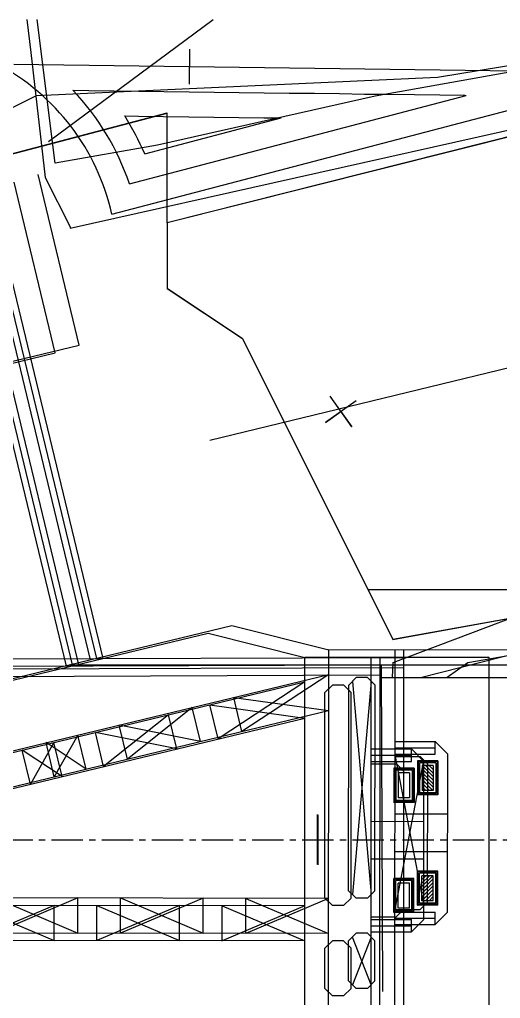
# Model space of a CAD drawing. Extents: x -299 to 346, y -14 to 200.
# Drawn here: x 111.8 to 130.98, y 91.65 to 130.7 of the extents above; entities that cross this region are included whole.
import ezdxf

# ---------------------------------------------------------------- set-up
doc = ezdxf.new("R2010")
doc.units = 0
doc.linetypes.add('A-CENTR01', pattern=[2, 1.25, -0.25, 0.25, -0.25])
doc.layers.add('TT-BASE', color=253, linetype='Continuous')
doc.layers.add('TT-CNTL', color=1, linetype='A-CENTR01')

msp = doc.modelspace()

# ---------------------------------------------------------------- linework, layer by layer
at = {"layer": 'TT-BASE'}
for p, q in [((112.097, 130.696, 86.661), (112.253, 129.383, 86.661)), ((112.097, 130.696, 0.133), (112.253, 129.383, 0.133)), ((113.223, 124.966, -3.238), (112.5, 130.696, -3.238)), ((113.223, 124.966, 83.29), (112.5, 130.696, 83.29)), ((112.953, 125.832, -1.858), (119.519, 130.696, -1.858)), ((112.953, 125.832, 84.67), (119.519, 130.696, 84.67)), ((149.842, 130.697, -349.133), (117.695, 122.593, -349.133)), ((112.253, 129.383, 0.133), (112.819, 124.404, 0.133)), ((112.253, 129.383, 86.661), (112.819, 124.404, 86.661)), ((115.483, 122.93, -349.133), (139.67, 129.282, -349.133)), ((115.483, 122.93, -435.661), (139.67, 129.282, -435.661)), ((115.483, 122.93, -168.606), (139.67, 129.282, -168.606)), ((118.584, 129.521, -349.133), (118.566, 128.121, -349.133)), ((118.584, 129.521, -165.872), (118.566, 128.121, -165.872)), ((136.618, 129.53, -3.238), (125.98, 127.639, -3.238)), ((136.618, 129.53, 83.29), (125.98, 127.639, 83.29)), ((111.576, 128.913, -349.133), (112.576, 128.9, -349.133)), ((111.576, 128.913, -165.872), (112.576, 128.9, -165.872)), ((112.576, 128.9, -349.133), (113.576, 128.887, -349.133)), ((112.576, 128.9, -165.872), (113.576, 128.887, -165.872)), ((113.576, 128.887, -349.133), (114.576, 128.874, -349.133)), ((113.576, 128.887, -165.872), (114.576, 128.874, -165.872)), ((114.576, 128.874, -349.133), (115.576, 128.86, -349.133)), ((114.576, 128.874, -165.872), (115.576, 128.86, -165.872)), ((115.576, 128.86, -349.133), (116.575, 128.847, -349.133)), ((115.576, 128.86, -165.872), (116.575, 128.847, -165.872)), ((116.575, 128.847, -349.133), (117.575, 128.834, -349.133)), ((116.575, 128.847, -165.872), (117.575, 128.834, -165.872)), ((128.47, 128.401, -2.023), (133.301, 129.187, -2.023)), ((128.47, 128.401, 84.505), (133.301, 129.187, 84.505)), ((128.47, 128.401, 84.505), (133.301, 129.187, 84.505)), ((117.575, 128.834, -349.133), (118.575, 128.821, -349.133)), ((117.575, 128.834, -165.872), (118.575, 128.821, -165.872)), ((142.048, 128.722, -140.078), (117.695, 122.583, -140.078)), ((118.575, 128.821, -349.133), (119.575, 128.808, -349.133)), ((118.575, 128.821, -165.872), (119.575, 128.808, -165.872)), ((119.575, 128.808, -349.133), (120.575, 128.794, -349.133)), ((119.575, 128.808, -165.872), (120.575, 128.794, -165.872)), ((120.575, 128.794, -349.133), (121.575, 128.781, -349.133)), ((120.575, 128.794, -165.872), (121.575, 128.781, -165.872)), ((121.575, 128.781, -349.133), (122.575, 128.768, -349.133)), ((121.575, 128.781, -165.872), (122.575, 128.768, -165.872)), ((122.575, 128.768, -349.133), (123.575, 128.755, -349.133)), ((122.575, 128.768, -165.872), (123.575, 128.755, -165.872)), ((123.575, 128.755, -349.133), (124.575, 128.742, -349.133)), ((123.575, 128.755, -165.872), (124.575, 128.742, -165.872)), ((124.575, 128.742, -349.133), (125.575, 128.728, -349.133)), ((124.575, 128.742, -165.872), (125.575, 128.728, -165.872)), ((125.575, 128.728, -349.133), (126.574, 128.715, -349.133)), ((125.575, 128.728, -165.872), (126.574, 128.715, -165.872)), ((126.574, 128.715, -349.133), (127.574, 128.702, -349.133)), ((126.574, 128.715, -165.872), (127.574, 128.702, -165.872)), ((127.574, 128.702, -349.133), (128.574, 128.689, -349.133)), ((127.574, 128.702, -165.872), (128.574, 128.689, -165.872)), ((128.574, 128.689, -349.133), (129.574, 128.676, -349.133)), ((128.574, 128.689, -165.872), (129.574, 128.676, -165.872)), ((129.574, 128.676, -349.133), (130.574, 128.662, -349.133)), ((129.574, 128.676, -165.872), (130.574, 128.662, -165.872)), ((130.574, 128.662, -349.133), (131.554, 128.649, -349.133)), ((130.574, 128.662, -165.872), (131.554, 128.649, -165.872)), ((112.474, 127.668, -2.023), (128.47, 128.401, -2.023)), ((112.474, 127.668, 84.505), (128.47, 128.401, 84.505)), ((112.474, 127.668, 84.505), (128.47, 128.401, 84.505)), ((113.931, 127.882, -435.661), (114.562, 127.874, -435.661)), ((113.931, 127.882, -349.133), (114.562, 127.874, -349.133)), ((113.931, 127.882, -165.872), (114.562, 127.874, -165.872)), ((114.562, 127.874, -435.661), (115.562, 127.861, -435.661)), ((114.562, 127.874, -349.133), (115.562, 127.861, -349.133)), ((114.562, 127.874, -165.872), (115.562, 127.861, -165.872)), ((115.562, 127.861, -435.661), (116.562, 127.847, -435.661)), ((115.562, 127.861, -349.133), (116.562, 127.847, -349.133)), ((115.562, 127.861, -165.872), (116.562, 127.847, -165.872)), ((116.182, 124.148, -349.133), (129.614, 127.675, -349.133)), ((116.182, 124.148, -435.661), (129.614, 127.675, -435.661)), ((116.182, 124.148, -168.606), (129.614, 127.675, -168.606)), ((116.562, 127.847, -435.661), (117.562, 127.834, -435.661)), ((116.562, 127.847, -349.133), (117.562, 127.834, -349.133)), ((116.562, 127.847, -165.872), (117.562, 127.834, -165.872)), ((117.562, 127.834, -435.661), (118.562, 127.821, -435.661)), ((117.562, 127.834, -349.133), (118.562, 127.821, -349.133)), ((117.562, 127.834, -165.872), (118.562, 127.821, -165.872)), ((118.562, 127.821, -435.661), (119.562, 127.808, -435.661)), ((118.562, 127.821, -349.133), (119.562, 127.808, -349.133)), ((118.562, 127.821, -165.872), (119.562, 127.808, -165.872)), ((119.562, 127.808, -435.661), (120.562, 127.794, -435.661)), ((119.562, 127.808, -349.133), (120.562, 127.794, -349.133)), ((119.562, 127.808, -165.872), (120.562, 127.794, -165.872)), ((120.562, 127.794, -435.661), (121.562, 127.781, -435.661)), ((120.562, 127.794, -349.133), (121.562, 127.781, -349.133)), ((120.562, 127.794, -165.872), (121.562, 127.781, -165.872)), ((121.562, 127.781, -435.661), (122.562, 127.768, -435.661)), ((121.562, 127.781, -349.133), (122.562, 127.768, -349.133)), ((121.562, 127.781, -165.872), (122.562, 127.768, -165.872)), ((122.562, 127.768, -435.661), (123.562, 127.755, -435.661)), ((122.562, 127.768, -349.133), (123.562, 127.755, -349.133)), ((122.562, 127.768, -165.872), (123.562, 127.755, -165.872)), ((123.562, 127.755, -435.661), (124.561, 127.742, -435.661)), ((123.562, 127.755, -349.133), (124.561, 127.742, -349.133)), ((123.562, 127.755, -165.872), (124.561, 127.742, -165.872)), ((124.561, 127.742, -435.661), (125.561, 127.728, -435.661)), ((124.561, 127.742, -349.133), (125.561, 127.728, -349.133)), ((124.561, 127.742, -165.872), (125.561, 127.728, -165.872)), ((125.561, 127.728, -435.661), (126.561, 127.715, -435.661)), ((125.561, 127.728, -349.133), (126.561, 127.715, -349.133)), ((125.561, 127.728, -165.872), (126.561, 127.715, -165.872)), ((126.561, 127.715, -435.661), (127.561, 127.702, -435.661)), ((126.561, 127.715, -349.133), (127.561, 127.702, -349.133)), ((126.561, 127.715, -165.872), (127.561, 127.702, -165.872)), ((127.561, 127.702, -435.661), (128.561, 127.689, -435.661)), ((127.561, 127.702, -349.133), (128.561, 127.689, -349.133)), ((127.561, 127.702, -165.872), (128.561, 127.689, -165.872)), ((128.561, 127.689, -435.661), (129.561, 127.676, -435.661)), ((128.561, 127.689, -349.133), (129.561, 127.676, -349.133)), ((128.561, 127.689, -165.872), (129.561, 127.676, -165.872)), ((129.561, 127.676, -435.661), (129.614, 127.675, -435.661)), ((129.561, 127.676, -349.133), (129.614, 127.675, -349.133)), ((129.561, 127.676, -165.872), (129.614, 127.675, -165.872)), ((111.049, 126.951, -2.023), (112.474, 127.668, -2.023)), ((111.049, 126.951, 84.505), (112.474, 127.668, 84.505)), ((111.049, 126.951, 84.505), (112.474, 127.668, 84.505)), ((113.82, 122.379, 0.133), (135.799, 127.29, 0.133)), ((113.82, 122.379, 86.661), (135.799, 127.29, 86.661)), ((125.98, 127.639, -3.238), (117.306, 125.69, -3.238)), ((125.98, 127.639, 83.29), (117.306, 125.69, 83.29)), ((60.695, 111.979, -349.133), (117.695, 126.979, -349.133)), ((60.695, 111.97, -140.078), (117.695, 126.97, -140.078)), ((117.695, 122.593, -349.133), (117.695, 126.979, -349.133)), ((117.695, 122.583, -140.078), (117.695, 126.97, -140.078)), ((115.996, 126.855, -435.661), (116.549, 126.847, -435.661)), ((115.996, 126.855, -349.133), (116.549, 126.847, -349.133)), ((115.996, 126.855, -165.872), (116.549, 126.847, -165.872)), ((116.549, 126.847, -435.661), (117.549, 126.834, -435.661)), ((116.549, 126.847, -349.133), (117.549, 126.834, -349.133)), ((116.549, 126.847, -165.872), (117.549, 126.834, -165.872)), ((116.795, 125.343, -349.133), (122.239, 126.772, -349.133)), ((116.795, 125.343, -435.661), (122.239, 126.772, -435.661)), ((116.795, 125.343, -168.606), (122.239, 126.772, -168.606)), ((117.549, 126.834, -435.661), (118.549, 126.821, -435.661)), ((117.549, 126.834, -349.133), (118.549, 126.821, -349.133)), ((117.549, 126.834, -165.872), (118.549, 126.821, -165.872)), ((118.549, 126.821, -435.661), (119.549, 126.808, -435.661)), ((118.549, 126.821, -349.133), (119.549, 126.808, -349.133)), ((118.549, 126.821, -165.872), (119.549, 126.808, -165.872)), ((119.549, 126.808, -435.661), (120.549, 126.795, -435.661)), ((119.549, 126.808, -349.133), (120.549, 126.795, -349.133)), ((119.549, 126.808, -165.872), (120.549, 126.795, -165.872)), ((120.549, 126.795, -435.661), (121.549, 126.781, -435.661)), ((120.549, 126.795, -349.133), (121.549, 126.781, -349.133)), ((120.549, 126.795, -165.872), (121.549, 126.781, -165.872)), ((121.549, 126.781, -435.661), (122.239, 126.772, -435.661)), ((121.549, 126.781, -349.133), (122.239, 126.772, -349.133)), ((121.549, 126.781, -165.872), (122.239, 126.772, -165.872)), ((117.306, 125.69, -3.238), (113.223, 124.966, -3.238)), ((117.306, 125.69, 83.29), (113.223, 124.966, 83.29)), ((113.227, 117.407, -435.661), (111.583, 124.211, -435.661)), ((113.227, 117.407, -435.661), (111.583, 124.211, -435.661)), ((114.182, 117.706, -349.133), (112.541, 124.511, -349.133)), ((114.182, 117.706, -349.133), (112.541, 124.511, -349.133)), ((112.819, 124.404, 0.133), (113.823, 122.432, 0.133)), ((112.819, 124.404, 86.661), (113.823, 122.432, 86.661)), ((113.823, 122.432, 0.133), (113.82, 122.379, 0.133)), ((113.823, 122.432, 86.661), (113.82, 122.379, 86.661)), ((117.695, 122.593, -349.133), (117.695, 119.979, -349.133)), ((117.695, 122.583, -140.078), (117.695, 119.97, -140.078)), ((119.398, 113.923, 85.36), (151.973, 121.843, 85.36)), ((115.138, 105.211, -349.133), (111.253, 121.32, -349.133)), ((115.138, 105.211, -349.133), (111.253, 121.32, -349.133)), ((113.93, 104.911, -435.661), (110.112, 120.718, -435.661)), ((114.187, 104.912, -435.661), (110.296, 121.02, -435.661)), ((114.187, 104.912, -435.661), (110.296, 121.02, -435.661)), ((114.624, 105.209, -349.133), (110.884, 120.717, -349.133)), ((114.881, 105.21, -349.133), (111.069, 121.019, -349.133)), ((119.398, 113.923, -1.168), (147.692, 120.802, -1.168)), ((113.673, 104.91, -435.661), (109.928, 120.416, -435.661)), ((117.695, 119.979, -349.133), (120.695, 117.979, -349.133)), ((117.695, 119.97, -140.078), (120.695, 117.97, -140.078)), ((120.695, 117.979, -349.133), (126.695, 105.979, -349.133)), ((120.695, 117.97, -140.078), (126.695, 105.97, -140.078)), ((-0.921, 89.947, -349.133), (114.182, 117.706, -349.133)), ((-0.921, 89.839, -435.661), (113.227, 117.407, -435.661)), ((-0.921, 89.839, -435.661), (113.227, 117.407, -435.661)), ((125.056, 114.449, -1.28), (124.186, 115.671, -1.28)), ((125.056, 114.449, 85.248), (124.186, 115.671, 85.248)), ((125.232, 115.495, -1.28), (124.01, 114.625, -1.28)), ((125.232, 115.495, 85.248), (124.01, 114.625, 85.248)), ((124.01, 114.625, -1.28), (124.621, 115.06, -1.28)), ((124.01, 114.625, 85.248), (124.621, 115.06, 85.248)), ((124.621, 115.06, -1.28), (125.056, 114.449, -1.28)), ((124.621, 115.06, 85.248), (125.056, 114.449, 85.248)), ((125.695, 107.97, -140.078), (156.835, 107.969, -140.078)), ((125.699, 107.971, -349.133), (236.768, 107.953, -349.133)), ((126.695, 105.979, -349.133), (137.639, 107.969, -349.133)), ((126.695, 105.97, -140.078), (137.639, 107.959, -140.078)), ((126.708, 105.049, -1.513), (131.6, 106.895, -1.513)), ((126.708, 105.049, 85.015), (131.6, 106.895, 85.015)), ((127.79, 104.455, -2.017), (136.804, 106.757, -2.017)), ((127.79, 104.455, 84.511), (136.804, 106.757, 84.511)), ((-0.921, 77.294, -349.133), (120.274, 106.523, -349.133)), ((-0.921, 77.294, -349.133), (120.274, 106.523, -349.133)), ((-0.921, 77.185, -435.661), (119.322, 106.225, -435.661)), ((-0.921, 77.185, -435.661), (119.322, 106.225, -435.661)), ((119.322, 106.225, -435.661), (123.182, 105.255, -435.661)), ((119.322, 106.225, -435.661), (123.182, 105.255, -435.661)), ((120.274, 106.523, -349.133), (124.134, 105.551, -349.133)), ((120.274, 106.523, -349.133), (124.134, 105.551, -349.133)), ((124.126, 90.951, -349.133), (124.134, 105.551, -349.133)), ((124.126, 90.951, -349.133), (124.134, 105.551, -349.133)), ((131.484, 105.547, -349.133), (124.134, 105.551, -349.133)), ((131.484, 105.547, -349.133), (124.134, 105.551, -349.133)), ((126.776, 90.949, -349.133), (126.784, 105.549, -349.133)), ((126.776, 90.949, -349.133), (126.784, 105.549, -349.133)), ((127.126, 90.949, -349.133), (127.134, 105.549, -349.133)), ((127.126, 90.949, -349.133), (127.134, 105.549, -349.133)), ((44.825, 104.978, -349.133), (127.134, 105.251, -349.133)), ((123.179, 90.655, -435.661), (123.182, 105.255, -435.661)), ((123.179, 90.655, -435.661), (123.182, 105.255, -435.661)), ((130.532, 105.253, -435.661), (123.182, 105.255, -435.661)), ((130.532, 105.253, -435.661), (123.182, 105.255, -435.661)), ((125.829, 90.654, -435.661), (125.832, 105.254, -435.661)), ((125.829, 90.654, -435.661), (125.832, 105.254, -435.661)), ((126.179, 90.654, -435.661), (126.182, 105.254, -435.661)), ((126.179, 90.654, -435.661), (126.182, 105.254, -435.661)), ((126.674, 104.454, 85.015), (126.708, 105.049, 85.015)), ((126.674, 104.454, -1.513), (126.708, 105.049, -1.513)), ((129.686, 105.038, -2.023), (128.855, 104.454, -2.023)), ((129.686, 105.038, 84.505), (128.855, 104.454, 84.505)), ((129.686, 105.038, 84.505), (128.855, 104.454, 84.505)), ((131.296, 105.317, -2.023), (129.686, 105.038, -2.023)), ((131.296, 105.317, 84.505), (129.686, 105.038, 84.505)), ((131.296, 105.317, 84.505), (129.686, 105.038, 84.505)), ((130.529, 90.653, -435.661), (130.532, 105.253, -435.661)), ((130.529, 90.653, -435.661), (130.532, 105.253, -435.661)), ((43.874, 104.656, -435.661), (126.182, 104.955, -435.661)), ((44.827, 104.578, -349.133), (127.135, 104.851, -349.133)), ((113.811, 104.957, -349.133), (183.769, 104.957, -349.133)), ((126.289, 91.924, -412.652), (126.242, 104.924, -412.652)), ((126.265, 104.954, -140.078), (158.982, 104.955, -140.078)), ((-0.921, 74.414, -349.133), (124.133, 104.573, -349.133)), ((-0.921, 74.414, -349.133), (124.133, 104.573, -349.133)), ((-0.921, 74.304, -435.661), (123.182, 104.277, -435.661)), ((-0.921, 74.304, -435.661), (123.182, 104.277, -435.661)), ((43.876, 104.256, -435.661), (126.184, 104.555, -435.661)), ((123.182, 104.277, -435.661), (119.725, 102.002, -435.661)), ((123.182, 104.277, -435.661), (119.725, 102.002, -435.661)), ((124.133, 104.573, -349.133), (120.675, 102.299, -349.133)), ((124.133, 104.573, -349.133), (120.675, 102.299, -349.133)), ((124.933, 104.15, -349.133), (125.233, 104.45, -349.133)), ((124.933, 104.15, -349.133), (125.233, 104.45, -349.133)), ((125.833, 104.3, -349.133), (125.078, 95.8, -349.133)), ((125.833, 104.3, -349.133), (125.078, 95.8, -349.133)), ((125.083, 104.3, -349.133), (125.828, 95.8, -349.133)), ((125.083, 104.3, -349.133), (125.828, 95.8, -349.133)), ((125.683, 104.45, -349.133), (125.233, 104.45, -349.133)), ((125.683, 104.45, -349.133), (125.233, 104.45, -349.133)), ((125.983, 104.15, -349.133), (125.683, 104.45, -349.133)), ((125.983, 104.15, -349.133), (125.683, 104.45, -349.133)), ((126.265, 104.454, -140.078), (159.338, 104.455, -140.078)), ((123.982, 103.854, -435.661), (124.282, 104.154, -435.661)), ((123.982, 103.854, -435.661), (124.282, 104.154, -435.661)), ((124.732, 104.154, -435.661), (124.282, 104.154, -435.661)), ((124.732, 104.154, -435.661), (124.282, 104.154, -435.661)), ((125.032, 103.854, -435.661), (124.732, 104.154, -435.661)), ((125.032, 103.854, -435.661), (124.732, 104.154, -435.661)), ((124.928, 95.95, -349.133), (124.933, 104.15, -349.133)), ((124.928, 95.95, -349.133), (124.933, 104.15, -349.133)), ((125.978, 95.95, -349.133), (125.983, 104.15, -349.133)), ((125.978, 95.95, -349.133), (125.983, 104.15, -349.133)), ((120.347, 103.66, -349.133), (124.132, 103.133, -349.133)), ((120.347, 103.66, -349.133), (124.132, 103.133, -349.133)), ((120.675, 102.299, -349.133), (120.347, 103.66, -349.133)), ((123.98, 95.654, -435.661), (123.982, 103.854, -435.661)), ((123.98, 95.654, -435.661), (123.982, 103.854, -435.661)), ((125.03, 95.654, -435.661), (125.032, 103.854, -435.661)), ((125.03, 95.654, -435.661), (125.032, 103.854, -435.661)), ((75.022, 91.289, -349.133), (124.132, 103.133, -349.133)), ((75.022, 91.289, -349.133), (124.132, 103.133, -349.133)), ((118.694, 103.262, -349.133), (116.106, 101.197, -349.133)), ((118.694, 103.262, -349.133), (116.106, 101.197, -349.133)), ((119.023, 101.901, -349.133), (118.694, 103.262, -349.133)), ((119.023, 101.901, -349.133), (118.694, 103.262, -349.133)), ((119.023, 101.901, -349.133), (118.694, 103.262, -349.133)), ((119.023, 101.901, -349.133), (118.694, 103.262, -349.133)), ((119.725, 102.002, -435.661), (119.396, 103.363, -435.661)), ((119.396, 103.363, -435.661), (123.182, 102.837, -435.661)), ((119.396, 103.363, -435.661), (123.182, 102.837, -435.661)), ((74.076, 90.977, -435.661), (123.182, 102.837, -435.661)), ((74.076, 90.977, -435.661), (123.182, 102.837, -435.661)), ((117.744, 102.964, -435.661), (115.156, 100.898, -435.661)), ((117.744, 102.964, -435.661), (115.156, 100.898, -435.661)), ((118.072, 101.603, -435.661), (117.744, 102.964, -435.661)), ((118.072, 101.603, -435.661), (117.744, 102.964, -435.661)), ((118.072, 101.603, -435.661), (117.744, 102.964, -435.661)), ((118.072, 101.603, -435.661), (117.744, 102.964, -435.661)), ((119.023, 101.901, -349.133), (115.778, 102.558, -349.133)), ((119.023, 101.901, -349.133), (115.778, 102.558, -349.133)), ((116.106, 101.197, -349.133), (115.778, 102.558, -349.133)), ((114.125, 102.16, -349.133), (113.19, 100.494, -349.133)), ((114.125, 102.16, -349.133), (113.19, 100.494, -349.133)), ((114.454, 100.799, -349.133), (114.125, 102.16, -349.133)), ((114.454, 100.799, -349.133), (114.125, 102.16, -349.133)), ((115.156, 100.898, -435.661), (114.827, 102.259, -435.661)), ((118.072, 101.603, -435.661), (114.827, 102.259, -435.661)), ((118.072, 101.603, -435.661), (114.827, 102.259, -435.661)), ((112.24, 100.194, -435.661), (111.911, 101.555, -435.661)), ((112.24, 100.194, -435.661), (111.911, 101.555, -435.661)), ((113.504, 100.499, -435.661), (111.911, 101.555, -435.661)), ((113.504, 100.499, -435.661), (111.911, 101.555, -435.661)), ((113.175, 101.86, -435.661), (112.24, 100.194, -435.661)), ((113.175, 101.86, -435.661), (112.24, 100.194, -435.661)), ((114.454, 100.799, -349.133), (112.862, 101.855, -349.133)), ((114.454, 100.799, -349.133), (112.862, 101.855, -349.133)), ((113.19, 100.494, -349.133), (112.862, 101.855, -349.133)), ((113.19, 100.494, -349.133), (112.862, 101.855, -349.133)), ((113.504, 100.499, -435.661), (113.175, 101.86, -435.661)), ((113.504, 100.499, -435.661), (113.175, 101.86, -435.661)), ((125.831, 101.604, -435.661), (127.431, 101.604, -435.661)), ((125.831, 101.604, -435.661), (127.431, 101.604, -435.661)), ((126.782, 101.899, -349.133), (128.382, 101.899, -349.133)), ((126.782, 101.899, -349.133), (128.382, 101.899, -349.133)), ((126.782, 101.649, -349.133), (128.382, 101.649, -349.133)), ((126.782, 101.649, -349.133), (128.382, 101.649, -349.133)), ((127.931, 101.103, -435.661), (127.431, 101.604, -435.661)), ((127.431, 101.104, -435.661), (127.431, 101.604, -435.661)), ((127.931, 101.103, -435.661), (127.431, 101.604, -435.661)), ((127.431, 101.104, -435.661), (127.431, 101.604, -435.661)), ((128.382, 101.399, -349.133), (128.382, 101.899, -349.133)), ((128.882, 101.398, -349.133), (128.382, 101.899, -349.133)), ((128.382, 101.399, -349.133), (128.382, 101.899, -349.133)), ((128.882, 101.398, -349.133), (128.382, 101.899, -349.133)), ((125.831, 101.354, -435.661), (127.431, 101.354, -435.661)), ((125.831, 101.354, -435.661), (127.431, 101.354, -435.661)), ((126.778, 95.199, -349.133), (127.931, 101.149, -349.133)), ((126.778, 95.199, -349.133), (127.931, 101.149, -349.133)), ((126.781, 101.299, -349.133), (127.928, 95.349, -349.133)), ((126.781, 101.299, -349.133), (127.928, 95.349, -349.133)), ((126.781, 101.299, -349.133), (127.781, 101.299, -349.133)), ((126.781, 101.299, -349.133), (127.781, 101.299, -349.133)), ((126.782, 101.399, -349.133), (128.382, 101.399, -349.133)), ((126.782, 101.399, -349.133), (128.382, 101.399, -349.133)), ((127.676, 101.129, -349.133), (127.703, 101.129, -349.133)), ((127.676, 101.129, -349.133), (127.706, 101.099, -349.133)), ((127.676, 101.129, -349.133), (127.676, 99.769, -349.133)), ((128.486, 101.129, -349.133), (127.676, 101.129, -349.133)), ((127.676, 101.129, -349.133), (127.703, 101.129, -349.133)), ((127.676, 101.129, -349.133), (127.706, 101.099, -349.133)), ((127.676, 101.129, -349.133), (127.676, 99.769, -349.133)), ((128.486, 101.129, -349.133), (127.676, 101.129, -349.133)), ((128.081, 100.999, -349.133), (127.781, 101.299, -349.133)), ((128.081, 100.999, -349.133), (127.781, 101.299, -349.133)), ((128.486, 101.129, -349.133), (128.456, 101.099, -349.133)), ((128.486, 101.129, -349.133), (128.456, 101.099, -349.133)), ((128.486, 101.129, -349.133), (128.486, 99.769, -349.133)), ((128.486, 101.129, -349.133), (128.486, 99.769, -349.133)), ((128.878, 95.098, -349.133), (128.882, 101.398, -349.133)), ((128.878, 95.098, -349.133), (128.882, 101.398, -349.133)), ((125.831, 101.104, -435.661), (127.431, 101.104, -435.661)), ((125.831, 101.104, -435.661), (127.431, 101.104, -435.661)), ((125.831, 101.004, -435.661), (126.831, 101.004, -435.661)), ((125.831, 101.004, -435.661), (126.831, 101.004, -435.661)), ((127.536, 100.834, -435.661), (126.726, 100.834, -435.661)), ((126.726, 100.834, -435.661), (126.726, 99.474, -435.661)), ((126.726, 100.834, -435.661), (126.756, 100.804, -435.661)), ((126.726, 100.834, -435.661), (126.753, 100.834, -435.661)), ((127.536, 100.834, -435.661), (126.726, 100.834, -435.661)), ((126.726, 100.834, -435.661), (126.726, 99.474, -435.661)), ((126.726, 100.834, -435.661), (126.756, 100.804, -435.661)), ((126.726, 100.834, -435.661), (126.753, 100.834, -435.661)), ((127.506, 100.804, -435.661), (126.756, 100.804, -435.661)), ((126.756, 100.804, -435.661), (126.756, 99.504, -435.661)), ((127.506, 100.804, -435.661), (126.756, 100.804, -435.661)), ((126.756, 100.804, -435.661), (126.756, 99.504, -435.661)), ((126.806, 100.754, -435.661), (126.806, 99.554, -435.661)), ((127.456, 100.754, -435.661), (126.806, 100.754, -435.661)), ((126.806, 100.754, -435.661), (126.806, 99.554, -435.661)), ((127.456, 100.754, -435.661), (126.806, 100.754, -435.661)), ((127.131, 100.704, -435.661), (126.831, 101.004, -435.661)), ((127.131, 100.704, -435.661), (126.831, 101.004, -435.661)), ((127.456, 100.754, -435.661), (127.456, 99.554, -435.661)), ((127.456, 100.754, -435.661), (127.456, 99.554, -435.661)), ((127.536, 100.834, -435.661), (127.506, 100.804, -435.661)), ((127.536, 100.834, -435.661), (127.506, 100.804, -435.661)), ((127.506, 100.804, -435.661), (127.506, 99.504, -435.661)), ((127.506, 100.804, -435.661), (127.506, 99.504, -435.661)), ((127.536, 100.834, -435.661), (127.536, 99.474, -435.661)), ((127.536, 100.834, -435.661), (127.536, 99.474, -435.661)), ((127.706, 101.099, -349.133), (127.706, 99.799, -349.133)), ((128.456, 101.099, -349.133), (127.706, 101.099, -349.133)), ((127.706, 101.099, -349.133), (127.706, 99.799, -349.133)), ((128.456, 101.099, -349.133), (127.706, 101.099, -349.133)), ((128.406, 101.049, -349.133), (127.756, 101.049, -349.133)), ((127.756, 101.049, -349.133), (127.756, 99.849, -349.133)), ((128.406, 101.049, -349.133), (127.756, 101.049, -349.133)), ((127.756, 101.049, -349.133), (127.756, 99.849, -349.133)), ((127.856, 100.949, -349.133), (128.306, 100.499, -349.133)), ((127.856, 100.949, -349.133), (128.306, 100.499, -349.133)), ((128.306, 100.949, -349.133), (127.856, 100.949, -349.133)), ((127.856, 100.949, -349.133), (127.856, 99.949, -349.133)), ((128.306, 100.949, -349.133), (127.856, 100.949, -349.133)), ((127.856, 100.949, -349.133), (127.856, 99.949, -349.133)), ((127.856, 100.807, -349.133), (128.306, 100.357, -349.133)), ((127.856, 100.807, -349.133), (128.306, 100.357, -349.133)), ((127.93, 94.803, -435.661), (127.931, 101.103, -435.661)), ((127.93, 94.803, -435.661), (127.931, 101.103, -435.661)), ((127.998, 100.949, -349.133), (128.306, 100.64, -349.133)), ((127.998, 100.949, -349.133), (128.306, 100.64, -349.133)), ((128.078, 95.499, -349.133), (128.081, 100.999, -349.133)), ((128.078, 95.499, -349.133), (128.081, 100.999, -349.133)), ((128.139, 100.949, -349.133), (128.306, 100.781, -349.133)), ((128.139, 100.949, -349.133), (128.306, 100.781, -349.133)), ((128.281, 100.949, -349.133), (128.306, 100.923, -349.133)), ((128.281, 100.949, -349.133), (128.306, 100.923, -349.133)), ((128.306, 100.949, -349.133), (128.306, 99.949, -349.133)), ((128.306, 100.949, -349.133), (128.306, 99.949, -349.133)), ((128.406, 101.049, -349.133), (128.406, 99.849, -349.133)), ((128.406, 101.049, -349.133), (128.406, 99.849, -349.133)), ((128.456, 101.099, -349.133), (128.456, 99.799, -349.133)), ((128.456, 101.099, -349.133), (128.456, 99.799, -349.133)), ((126.906, 100.654, -435.661), (126.906, 99.654, -435.661)), ((127.356, 100.654, -435.661), (126.906, 100.654, -435.661)), ((126.906, 100.654, -435.661), (126.906, 99.654, -435.661)), ((127.356, 100.654, -435.661), (126.906, 100.654, -435.661)), ((127.13, 95.204, -435.661), (127.131, 100.704, -435.661)), ((127.13, 95.204, -435.661), (127.131, 100.704, -435.661)), ((127.356, 100.654, -435.661), (127.356, 99.654, -435.661)), ((127.356, 100.654, -435.661), (127.356, 99.654, -435.661)), ((127.856, 100.666, -349.133), (128.306, 100.216, -349.133)), ((127.856, 100.666, -349.133), (128.306, 100.216, -349.133)), ((127.856, 100.525, -349.133), (128.306, 100.074, -349.133)), ((127.856, 100.525, -349.133), (128.306, 100.074, -349.133)), ((127.856, 100.383, -349.133), (128.29, 99.949, -349.133)), ((127.856, 100.383, -349.133), (128.29, 99.949, -349.133)), ((127.856, 100.242, -349.133), (128.149, 99.949, -349.133)), ((127.856, 100.242, -349.133), (128.149, 99.949, -349.133)), ((127.856, 100.1, -349.133), (128.007, 99.949, -349.133)), ((127.856, 100.1, -349.133), (128.007, 99.949, -349.133)), ((127.856, 99.959, -349.133), (127.866, 99.949, -349.133)), ((127.856, 99.959, -349.133), (127.866, 99.949, -349.133)), ((127.356, 99.654, -435.661), (126.906, 99.654, -435.661)), ((127.356, 99.654, -435.661), (126.906, 99.654, -435.661)), ((127.676, 99.769, -349.133), (127.706, 99.799, -349.133)), ((127.676, 99.769, -349.133), (127.706, 99.799, -349.133)), ((128.486, 99.769, -349.133), (127.676, 99.769, -349.133)), ((128.486, 99.769, -349.133), (127.676, 99.769, -349.133)), ((128.456, 99.799, -349.133), (127.706, 99.799, -349.133)), ((128.456, 99.799, -349.133), (127.706, 99.799, -349.133)), ((128.406, 99.849, -349.133), (127.756, 99.849, -349.133)), ((128.406, 99.849, -349.133), (127.756, 99.849, -349.133)), ((128.306, 99.949, -349.133), (127.856, 99.949, -349.133)), ((128.306, 99.949, -349.133), (127.856, 99.949, -349.133)), ((128.486, 99.769, -349.133), (128.456, 99.799, -349.133)), ((128.486, 99.769, -349.133), (128.456, 99.799, -349.133)), ((126.726, 99.474, -435.661), (126.756, 99.504, -435.661)), ((126.726, 99.474, -435.661), (126.756, 99.504, -435.661)), ((127.536, 99.474, -435.661), (126.726, 99.474, -435.661)), ((127.536, 99.474, -435.661), (126.726, 99.474, -435.661)), ((127.506, 99.504, -435.661), (126.756, 99.504, -435.661)), ((127.506, 99.504, -435.661), (126.756, 99.504, -435.661)), ((127.456, 99.554, -435.661), (126.806, 99.554, -435.661)), ((127.456, 99.554, -435.661), (126.806, 99.554, -435.661)), ((127.536, 99.474, -435.661), (127.506, 99.504, -435.661)), ((127.536, 99.474, -435.661), (127.506, 99.504, -435.661)), ((123.69, 96.989, 129.338), (123.69, 98.989, 129.338)), ((128.88, 98.998, -349.133), (126.78, 98.999, -349.133)), ((128.88, 98.998, -349.133), (126.78, 98.999, -349.133)), ((127.931, 98.703, -435.661), (125.831, 98.704, -435.661)), ((127.931, 98.703, -435.661), (125.831, 98.704, -435.661)), ((128.879, 97.498, -349.133), (126.779, 97.499, -349.133)), ((128.879, 97.498, -349.133), (126.779, 97.499, -349.133)), ((127.93, 97.203, -435.661), (125.83, 97.204, -435.661)), ((127.93, 97.203, -435.661), (125.83, 97.204, -435.661)), ((127.673, 95.369, -349.133), (127.674, 96.729, -349.133)), ((127.673, 95.369, -349.133), (127.674, 96.729, -349.133)), ((127.674, 96.729, -349.133), (127.704, 96.699, -349.133)), ((128.484, 96.729, -349.133), (127.674, 96.729, -349.133)), ((127.674, 96.729, -349.133), (127.704, 96.699, -349.133)), ((128.484, 96.729, -349.133), (127.674, 96.729, -349.133)), ((127.703, 95.399, -349.133), (127.704, 96.699, -349.133)), ((127.703, 95.399, -349.133), (127.704, 96.699, -349.133)), ((128.454, 96.699, -349.133), (127.704, 96.699, -349.133)), ((128.454, 96.699, -349.133), (127.704, 96.699, -349.133)), ((127.753, 95.449, -349.133), (127.754, 96.649, -349.133)), ((127.753, 95.449, -349.133), (127.754, 96.649, -349.133)), ((128.404, 96.649, -349.133), (127.754, 96.649, -349.133)), ((128.404, 96.649, -349.133), (127.754, 96.649, -349.133)), ((127.853, 95.549, -349.133), (127.854, 96.549, -349.133)), ((127.853, 95.549, -349.133), (127.854, 96.549, -349.133)), ((127.854, 96.539, -349.133), (127.864, 96.549, -349.133)), ((127.854, 96.115, -349.133), (128.288, 96.549, -349.133)), ((127.854, 96.256, -349.133), (128.147, 96.549, -349.133)), ((127.854, 96.397, -349.133), (128.005, 96.549, -349.133)), ((127.854, 96.539, -349.133), (127.864, 96.549, -349.133)), ((127.854, 96.115, -349.133), (128.288, 96.549, -349.133)), ((127.854, 96.256, -349.133), (128.147, 96.549, -349.133)), ((127.854, 96.397, -349.133), (128.005, 96.549, -349.133)), ((128.304, 96.549, -349.133), (127.854, 96.549, -349.133)), ((128.304, 96.549, -349.133), (127.854, 96.549, -349.133)), ((128.303, 95.549, -349.133), (128.304, 96.549, -349.133)), ((128.303, 95.549, -349.133), (128.304, 96.549, -349.133)), ((128.403, 95.449, -349.133), (128.404, 96.649, -349.133)), ((128.403, 95.449, -349.133), (128.404, 96.649, -349.133)), ((128.453, 95.399, -349.133), (128.454, 96.699, -349.133)), ((128.453, 95.399, -349.133), (128.454, 96.699, -349.133)), ((128.484, 96.729, -349.133), (128.454, 96.699, -349.133)), ((128.484, 96.729, -349.133), (128.454, 96.699, -349.133)), ((128.483, 95.369, -349.133), (128.484, 96.729, -349.133)), ((128.483, 95.369, -349.133), (128.484, 96.729, -349.133)), ((127.535, 96.434, -435.661), (126.725, 96.434, -435.661)), ((126.725, 96.434, -435.661), (126.755, 96.404, -435.661)), ((126.725, 95.074, -435.661), (126.725, 96.434, -435.661)), ((127.535, 96.434, -435.661), (126.725, 96.434, -435.661)), ((126.725, 96.434, -435.661), (126.755, 96.404, -435.661)), ((126.725, 95.074, -435.661), (126.725, 96.434, -435.661)), ((127.505, 96.404, -435.661), (126.755, 96.404, -435.661)), ((126.755, 95.104, -435.661), (126.755, 96.404, -435.661)), ((127.505, 96.404, -435.661), (126.755, 96.404, -435.661)), ((126.755, 95.104, -435.661), (126.755, 96.404, -435.661)), ((127.455, 96.354, -435.661), (126.805, 96.354, -435.661)), ((126.805, 95.154, -435.661), (126.805, 96.354, -435.661)), ((127.455, 96.354, -435.661), (126.805, 96.354, -435.661)), ((126.805, 95.154, -435.661), (126.805, 96.354, -435.661)), ((127.355, 96.254, -435.661), (126.905, 96.254, -435.661)), ((126.905, 95.254, -435.661), (126.905, 96.254, -435.661)), ((127.355, 96.254, -435.661), (126.905, 96.254, -435.661)), ((126.905, 95.254, -435.661), (126.905, 96.254, -435.661)), ((127.355, 95.254, -435.661), (127.355, 96.254, -435.661)), ((127.355, 95.254, -435.661), (127.355, 96.254, -435.661)), ((127.455, 95.154, -435.661), (127.455, 96.354, -435.661)), ((127.455, 95.154, -435.661), (127.455, 96.354, -435.661)), ((127.535, 96.434, -435.661), (127.505, 96.404, -435.661)), ((127.535, 96.434, -435.661), (127.505, 96.404, -435.661)), ((127.505, 95.104, -435.661), (127.505, 96.404, -435.661)), ((127.505, 95.104, -435.661), (127.505, 96.404, -435.661)), ((127.535, 95.074, -435.661), (127.535, 96.434, -435.661)), ((127.535, 95.074, -435.661), (127.535, 96.434, -435.661)), ((127.853, 95.973, -349.133), (128.304, 96.423, -349.133)), ((127.853, 95.973, -349.133), (128.304, 96.423, -349.133)), ((127.853, 95.832, -349.133), (128.304, 96.281, -349.133)), ((127.853, 95.832, -349.133), (128.304, 96.281, -349.133)), ((127.853, 95.69, -349.133), (128.304, 96.14, -349.133)), ((127.853, 95.69, -349.133), (128.304, 96.14, -349.133)), ((124.128, 95.645, -349.133), (93.223, 95.679, -349.133)), ((124.128, 95.645, -349.133), (93.223, 95.679, -349.133)), ((110.829, 95.662, -349.133), (114.129, 94.261, -349.133)), ((110.829, 95.662, -349.133), (114.129, 94.261, -349.133)), ((114.129, 95.661, -349.133), (110.829, 94.262, -349.133)), ((114.129, 95.661, -349.133), (110.829, 94.262, -349.133)), ((114.129, 94.261, -349.133), (114.129, 95.661, -349.133)), ((114.129, 94.261, -349.133), (114.129, 95.661, -349.133)), ((115.829, 94.26, -349.133), (115.829, 95.66, -349.133)), ((115.829, 94.26, -349.133), (115.829, 95.66, -349.133)), ((115.829, 95.659, -349.133), (119.127, 94.257, -349.133)), ((115.829, 95.659, -349.133), (119.127, 94.257, -349.133)), ((125.228, 95.65, -349.133), (124.928, 95.95, -349.133)), ((125.228, 95.65, -349.133), (124.928, 95.95, -349.133)), ((125.978, 95.95, -349.133), (125.678, 95.65, -349.133)), ((125.978, 95.95, -349.133), (125.678, 95.65, -349.133)), ((127.853, 95.549, -349.133), (128.304, 95.999, -349.133)), ((127.853, 95.549, -349.133), (128.304, 95.999, -349.133)), ((127.995, 95.549, -349.133), (128.303, 95.857, -349.133)), ((127.995, 95.549, -349.133), (128.303, 95.857, -349.133)), ((128.136, 95.549, -349.133), (128.303, 95.716, -349.133)), ((128.136, 95.549, -349.133), (128.303, 95.716, -349.133)), ((123.18, 95.348, -435.661), (92.275, 95.372, -435.661)), ((123.18, 95.348, -435.661), (92.275, 95.372, -435.661)), ((109.881, 95.362, -435.661), (113.181, 93.961, -435.661)), ((109.881, 95.362, -435.661), (113.181, 93.961, -435.661)), ((113.181, 95.361, -435.661), (109.881, 93.962, -435.661)), ((113.181, 95.361, -435.661), (109.881, 93.962, -435.661)), ((113.181, 93.961, -435.661), (113.181, 95.361, -435.661)), ((113.181, 93.961, -435.661), (113.181, 95.361, -435.661)), ((114.881, 93.961, -435.661), (114.881, 95.361, -435.661)), ((114.881, 93.961, -435.661), (114.881, 95.361, -435.661)), ((114.881, 95.36, -435.661), (118.179, 93.959, -435.661)), ((114.881, 95.36, -435.661), (118.179, 93.959, -435.661)), ((118.18, 95.359, -435.661), (114.881, 93.96, -435.661)), ((118.18, 95.359, -435.661), (114.881, 93.96, -435.661)), ((119.128, 95.657, -349.133), (115.829, 94.259, -349.133)), ((119.128, 95.657, -349.133), (115.829, 94.259, -349.133)), ((118.179, 93.959, -435.661), (118.18, 95.359, -435.661)), ((118.179, 93.959, -435.661), (118.18, 95.359, -435.661)), ((119.127, 94.257, -349.133), (119.128, 95.657, -349.133)), ((119.127, 94.257, -349.133), (119.128, 95.657, -349.133)), ((123.18, 95.348, -435.661), (119.879, 93.95, -435.661)), ((123.18, 95.348, -435.661), (119.879, 93.95, -435.661)), ((119.879, 93.94, -435.661), (119.88, 95.34, -435.661)), ((119.879, 93.94, -435.661), (119.88, 95.34, -435.661)), ((119.88, 95.34, -435.661), (123.18, 93.948, -435.661)), ((119.88, 95.34, -435.661), (123.18, 93.948, -435.661)), ((124.128, 95.645, -349.133), (120.827, 94.248, -349.133)), ((124.128, 95.645, -349.133), (120.827, 94.248, -349.133)), ((120.827, 94.237, -349.133), (120.828, 95.637, -349.133)), ((120.827, 94.237, -349.133), (120.828, 95.637, -349.133)), ((120.828, 95.637, -349.133), (124.128, 94.245, -349.133)), ((120.828, 95.637, -349.133), (124.128, 94.245, -349.133)), ((124.28, 95.354, -435.661), (123.98, 95.654, -435.661)), ((124.28, 95.354, -435.661), (123.98, 95.654, -435.661)), ((124.73, 95.354, -435.661), (124.28, 95.354, -435.661)), ((124.73, 95.354, -435.661), (124.28, 95.354, -435.661)), ((125.03, 95.654, -435.661), (124.73, 95.354, -435.661)), ((125.03, 95.654, -435.661), (124.73, 95.354, -435.661)), ((125.678, 95.65, -349.133), (125.228, 95.65, -349.133)), ((125.678, 95.65, -349.133), (125.228, 95.65, -349.133)), ((127.673, 95.369, -349.133), (127.703, 95.399, -349.133)), ((127.673, 95.369, -349.133), (127.703, 95.399, -349.133)), ((128.483, 95.369, -349.133), (127.673, 95.369, -349.133)), ((127.673, 95.369, -349.133), (127.7, 95.369, -349.133)), ((128.483, 95.369, -349.133), (127.673, 95.369, -349.133)), ((127.673, 95.369, -349.133), (127.7, 95.369, -349.133)), ((128.453, 95.399, -349.133), (127.703, 95.399, -349.133)), ((128.453, 95.399, -349.133), (127.703, 95.399, -349.133)), ((128.403, 95.449, -349.133), (127.753, 95.449, -349.133)), ((128.403, 95.449, -349.133), (127.753, 95.449, -349.133)), ((128.078, 95.499, -349.133), (127.778, 95.199, -349.133)), ((128.078, 95.499, -349.133), (127.778, 95.199, -349.133)), ((128.303, 95.549, -349.133), (127.853, 95.549, -349.133)), ((128.303, 95.549, -349.133), (127.853, 95.549, -349.133)), ((128.278, 95.549, -349.133), (128.303, 95.574, -349.133)), ((128.278, 95.549, -349.133), (128.303, 95.574, -349.133)), ((128.483, 95.369, -349.133), (128.453, 95.399, -349.133)), ((128.483, 95.369, -349.133), (128.453, 95.399, -349.133)), ((125.83, 94.904, -435.661), (126.83, 94.904, -435.661)), ((125.83, 94.904, -435.661), (126.83, 94.904, -435.661)), ((126.725, 95.074, -435.661), (126.755, 95.104, -435.661)), ((126.725, 95.074, -435.661), (126.755, 95.104, -435.661)), ((126.725, 95.074, -435.661), (126.752, 95.074, -435.661)), ((127.535, 95.074, -435.661), (126.725, 95.074, -435.661)), ((126.725, 95.074, -435.661), (126.752, 95.074, -435.661)), ((127.535, 95.074, -435.661), (126.725, 95.074, -435.661)), ((127.505, 95.104, -435.661), (126.755, 95.104, -435.661)), ((127.505, 95.104, -435.661), (126.755, 95.104, -435.661)), ((126.778, 95.199, -349.133), (127.778, 95.199, -349.133)), ((126.778, 95.199, -349.133), (127.778, 95.199, -349.133)), ((126.778, 95.099, -349.133), (128.378, 95.099, -349.133)), ((126.778, 95.099, -349.133), (128.378, 95.099, -349.133)), ((127.455, 95.154, -435.661), (126.805, 95.154, -435.661)), ((127.455, 95.154, -435.661), (126.805, 95.154, -435.661)), ((127.13, 95.204, -435.661), (126.83, 94.904, -435.661)), ((127.13, 95.204, -435.661), (126.83, 94.904, -435.661)), ((127.355, 95.254, -435.661), (126.905, 95.254, -435.661)), ((127.355, 95.254, -435.661), (126.905, 95.254, -435.661)), ((127.535, 95.074, -435.661), (127.505, 95.104, -435.661)), ((127.535, 95.074, -435.661), (127.505, 95.104, -435.661)), ((128.378, 94.599, -349.133), (128.378, 95.099, -349.133)), ((128.378, 94.599, -349.133), (128.378, 95.099, -349.133)), ((128.878, 95.098, -349.133), (128.378, 94.599, -349.133)), ((128.878, 95.098, -349.133), (128.378, 94.599, -349.133)), ((125.83, 94.804, -435.661), (127.43, 94.804, -435.661)), ((125.83, 94.804, -435.661), (127.43, 94.804, -435.661)), ((125.83, 94.554, -435.661), (127.43, 94.554, -435.661)), ((125.83, 94.554, -435.661), (127.43, 94.554, -435.661)), ((126.778, 94.849, -349.133), (128.378, 94.849, -349.133)), ((126.778, 94.849, -349.133), (128.378, 94.849, -349.133)), ((126.778, 94.599, -349.133), (128.378, 94.599, -349.133)), ((126.778, 94.599, -349.133), (128.378, 94.599, -349.133)), ((127.43, 94.304, -435.661), (127.43, 94.804, -435.661)), ((127.43, 94.304, -435.661), (127.43, 94.804, -435.661)), ((127.93, 94.803, -435.661), (127.43, 94.304, -435.661)), ((127.93, 94.803, -435.661), (127.43, 94.304, -435.661)), ((124.128, 94.245, -349.133), (87.433, 94.282, -349.133)), ((124.128, 94.245, -349.133), (87.433, 94.282, -349.133)), ((124.927, 93.95, -349.133), (125.228, 94.25, -349.133)), ((124.927, 93.95, -349.133), (125.228, 94.25, -349.133)), ((125.827, 94.1, -349.133), (125.076, 92.2, -349.133)), ((125.827, 94.1, -349.133), (125.076, 92.2, -349.133)), ((125.826, 92.2, -349.133), (125.077, 94.1, -349.133)), ((125.826, 92.2, -349.133), (125.077, 94.1, -349.133)), ((125.678, 94.25, -349.133), (125.228, 94.25, -349.133)), ((125.678, 94.25, -349.133), (125.228, 94.25, -349.133)), ((125.977, 93.95, -349.133), (125.678, 94.25, -349.133)), ((125.977, 93.95, -349.133), (125.678, 94.25, -349.133)), ((125.83, 94.304, -435.661), (127.43, 94.304, -435.661)), ((125.83, 94.304, -435.661), (127.43, 94.304, -435.661)), ((123.18, 93.948, -435.661), (86.485, 93.974, -435.661)), ((123.18, 93.948, -435.661), (86.485, 93.974, -435.661)), ((123.98, 93.654, -435.661), (124.28, 93.954, -435.661)), ((123.98, 93.654, -435.661), (124.28, 93.954, -435.661)), ((124.73, 93.954, -435.661), (124.28, 93.954, -435.661)), ((124.73, 93.954, -435.661), (124.28, 93.954, -435.661)), ((125.03, 93.654, -435.661), (124.73, 93.954, -435.661)), ((125.03, 93.654, -435.661), (124.73, 93.954, -435.661)), ((124.926, 92.35, -349.133), (124.927, 93.95, -349.133)), ((124.926, 92.35, -349.133), (124.927, 93.95, -349.133)), ((125.976, 92.35, -349.133), (125.977, 93.95, -349.133)), ((125.976, 92.35, -349.133), (125.977, 93.95, -349.133)), ((123.979, 92.054, -435.661), (123.98, 93.654, -435.661)), ((123.979, 92.054, -435.661), (123.98, 93.654, -435.661)), ((125.029, 92.054, -435.661), (125.03, 93.654, -435.661)), ((125.029, 92.054, -435.661), (125.03, 93.654, -435.661)), ((125.226, 92.05, -349.133), (124.926, 92.35, -349.133)), ((125.226, 92.05, -349.133), (124.926, 92.35, -349.133)), ((125.976, 92.35, -349.133), (125.676, 92.05, -349.133)), ((125.976, 92.35, -349.133), (125.676, 92.05, -349.133)), ((124.279, 91.754, -435.661), (123.979, 92.054, -435.661)), ((124.279, 91.754, -435.661), (123.979, 92.054, -435.661)), ((124.729, 91.754, -435.661), (124.279, 91.754, -435.661)), ((124.729, 91.754, -435.661), (124.279, 91.754, -435.661)), ((125.029, 92.054, -435.661), (124.729, 91.754, -435.661)), ((125.029, 92.054, -435.661), (124.729, 91.754, -435.661)), ((125.676, 92.05, -349.133), (125.226, 92.05, -349.133)), ((125.676, 92.05, -349.133), (125.226, 92.05, -349.133))]:
    msp.add_line(p, q, dxfattribs=at)
at = {"layer": 'TT-BASE', "extrusion": (-0.00048215, -0.023083, 0.999733)}
msp.add_line((123.695, 98.979, 54.055), (123.695, 96.979, 54.009), dxfattribs=at)
at = {"layer": 'TT-BASE'}
for centre, radius, start, end in [((106.698, 120.977, -349.133), 9, 12.536, 61.9771), ((106.698, 120.977, -435.661), 9, 12.536, 61.9771), ((106.698, 120.977, -165.872), 9, 12.536, 61.9771), ((106.698, 120.977, -349.133), 10, 18.4865, 43.6703), ((106.698, 120.977, -435.661), 10, 18.4865, 43.6703), ((106.698, 120.977, -165.872), 10, 18.4865, 43.6703), ((106.698, 120.977, -349.133), 11, 23.3827, 32.299), ((106.698, 120.977, -435.661), 11, 23.3827, 32.299), ((106.698, 120.977, -165.872), 11, 23.3827, 32.299)]:
    msp.add_arc(centre, radius, start, end, dxfattribs=at)
at = {"layer": 'TT-CNTL', "elevation": -644.716, "flags": 128}
msp.add_lwpolyline([(-0.921, 97.98), (30.374, 97.979), (184.894, 97.979), (236.768, 97.979)], dxfattribs=at)

doc.saveas('drawing.dxf')
